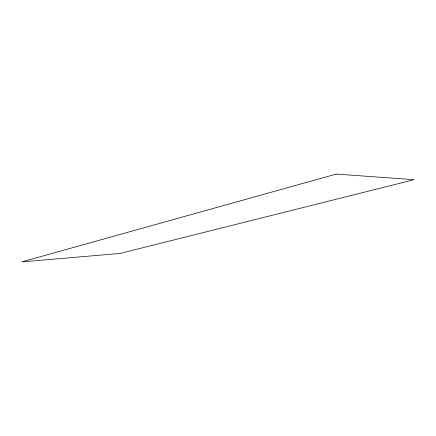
<?xml version="1.0" encoding="UTF-8"?>
<svg xmlns="http://www.w3.org/2000/svg" width="436" height="436" viewBox="0 0 436 436"><rect width="100%" height="100%" fill="white"/><g stroke="black" fill="none" stroke-linecap="round" stroke-linejoin="round"><path stroke-width="0.65" d="M336.178 174.1L21.8 261.9L120.167 253.42L414.2 179.686L336.178 174.1"/></g></svg>
